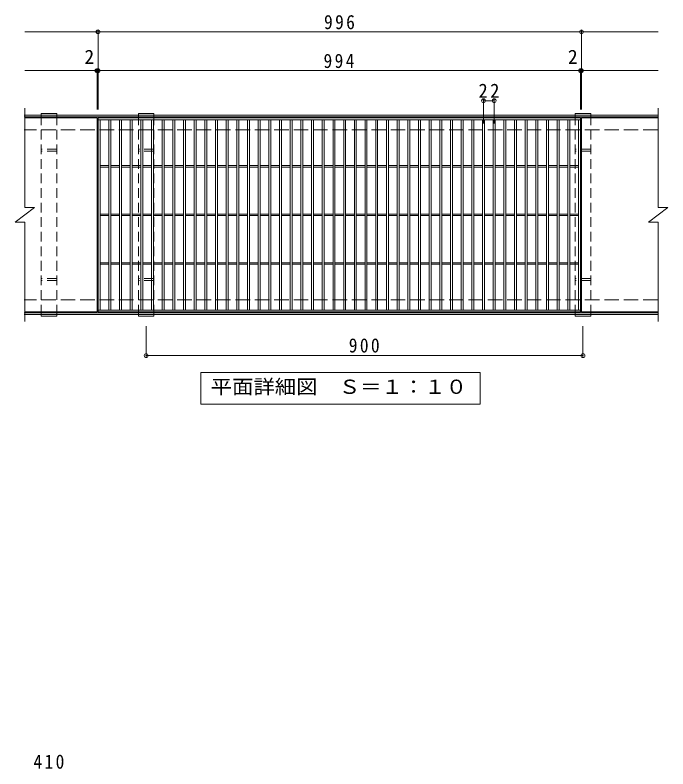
# Model space of a CAD drawing. Units: millimetres on the paper, enlarged 2 times, with parts at other scales. Extents: x -377 to 450, y -387 to 341.
# Drawn here: x -126.9 to 142.1, y 30.8 to 341.4 of the extents above; entities that cross this region are included whole.
import ezdxf
from ezdxf.enums import TextEntityAlignment as Align

# ---------------------------------------------------------------- set-up
doc = ezdxf.new("R2010")
doc.units = ezdxf.units.MM
doc.header["$LTSCALE"] = 2
doc.header["$PDMODE"] = 32
doc.header["$PDSIZE"] = 1.6
doc.linetypes.add('DASHED2', pattern=[3, 2, -1])
doc.linetypes.add('DASHED3', pattern=[4, 3, -1])
for name, color, linetype, lineweight in [('C-1', 2, 'Continuous', 9), ('C-2', 3, 'Continuous', 9), ('C-4', 7, 'Continuous', 9), ('C-5', 7, 'Continuous', 9), ('C-8', 3, 'DASHED2', 9), ('D-4', 7, 'Continuous', 9)]:
    doc.layers.add(name, color=color, linetype=linetype, lineweight=lineweight)
doc.styles.add('ＭＳ ゴシック', font='')
doc.styles.get('ＭＳ ゴシック').set_extended_font_data('MS Gothic')

msp = doc.modelspace()

# ---------------------------------------------------------------- linework, layer by layer
at = {"layer": 'C-1'}
for p, q in [((137.942, 300.076), (-123.058, 300.076)), ((137.942, 299.476), (-123.058, 299.476)), ((137.942, 218.676), (-123.058, 218.676)), ((137.942, 218.076), (-123.058, 218.076))]:
    msp.add_line(p, q, dxfattribs=at)
at = {"layer": 'C-1', "linetype": 'DASHED3'}
for p, q in [((137.942, 294.076), (-123.058, 294.076)), ((137.942, 224.076), (-123.058, 224.076))]:
    msp.add_line(p, q, dxfattribs=at)
at = {"layer": 'C-2'}
for p, q in [((-122.858, 303.076), (-122.858, 262.076)), ((138.142, 303.076), (138.142, 262.076)), ((-93.058, 299.076), (-122.858, 299.076)), ((-93.058, 299.076), (-93.058, 219.076)), ((-92.658, 299.076), (106.142, 299.076)), ((-92.658, 219.076), (-92.658, 299.076)), ((-92.658, 298.276), (106.142, 298.276)), ((-91.858, 219.876), (-91.858, 298.276)), ((-88.258, 219.876), (-88.258, 298.276)), ((-87.458, 219.876), (-87.458, 298.276)), ((-83.858, 219.876), (-83.858, 298.276)), ((-83.058, 219.876), (-83.058, 298.276)), ((-79.458, 219.876), (-79.458, 298.276)), ((-78.658, 219.876), (-78.658, 298.276)), ((-75.058, 219.876), (-75.058, 298.276)), ((-74.258, 219.876), (-74.258, 298.276)), ((-70.658, 219.876), (-70.658, 298.276)), ((-69.858, 219.876), (-69.858, 298.276)), ((-66.258, 219.876), (-66.258, 298.276)), ((-65.458, 219.876), (-65.458, 298.276)), ((-61.858, 219.876), (-61.858, 298.276)), ((-61.058, 219.876), (-61.058, 298.276)), ((-57.458, 219.876), (-57.458, 298.276)), ((-56.658, 219.876), (-56.658, 298.276)), ((-53.058, 219.876), (-53.058, 298.276)), ((-52.258, 219.876), (-52.258, 298.276)), ((-48.658, 219.876), (-48.658, 298.276)), ((-47.858, 219.876), (-47.858, 298.276)), ((-44.258, 219.876), (-44.258, 298.276)), ((-43.458, 219.876), (-43.458, 298.276)), ((-39.858, 219.876), (-39.858, 298.276)), ((-39.058, 219.876), (-39.058, 298.276)), ((-35.458, 219.876), (-35.458, 298.276)), ((-34.658, 219.876), (-34.658, 298.276)), ((-31.058, 219.876), (-31.058, 298.276)), ((-30.258, 219.876), (-30.258, 298.276)), ((-26.658, 219.876), (-26.658, 298.276)), ((-25.858, 219.876), (-25.858, 298.276)), ((-22.258, 219.876), (-22.258, 298.276)), ((-21.458, 219.876), (-21.458, 298.276)), ((-17.858, 219.876), (-17.858, 298.276)), ((-17.058, 219.876), (-17.058, 298.276)), ((-13.458, 219.876), (-13.458, 298.276)), ((-12.658, 219.876), (-12.658, 298.276)), ((-9.058, 219.876), (-9.058, 298.276)), ((-8.258, 219.876), (-8.258, 298.276)), ((-4.658, 219.876), (-4.658, 298.276)), ((-3.858, 219.876), (-3.858, 298.276)), ((-0.258, 219.876), (-0.258, 298.276)), ((0.542, 219.876), (0.542, 298.276)), ((4.142, 219.876), (4.142, 298.276)), ((4.942, 219.876), (4.942, 298.276)), ((8.542, 219.876), (8.542, 298.276)), ((9.342, 219.876), (9.342, 298.276)), ((12.942, 219.876), (12.942, 298.276)), ((13.742, 219.876), (13.742, 298.276)), ((17.342, 219.876), (17.342, 298.276)), ((18.142, 219.876), (18.142, 298.276)), ((21.742, 219.876), (21.742, 298.276)), ((22.542, 219.876), (22.542, 298.276)), ((26.142, 219.876), (26.142, 298.276)), ((26.942, 219.876), (26.942, 298.276)), ((30.542, 219.876), (30.542, 298.276)), ((31.342, 219.876), (31.342, 298.276)), ((34.942, 219.876), (34.942, 298.276)), ((35.742, 219.876), (35.742, 298.276)), ((39.342, 219.876), (39.342, 298.276)), ((40.142, 219.876), (40.142, 298.276)), ((43.742, 219.876), (43.742, 298.276)), ((44.542, 219.876), (44.542, 298.276)), ((48.142, 219.876), (48.142, 298.276)), ((48.942, 219.876), (48.942, 298.276)), ((52.542, 219.876), (52.542, 298.276)), ((53.342, 219.876), (53.342, 298.276)), ((56.942, 219.876), (56.942, 298.276)), ((57.742, 219.876), (57.742, 298.276)), ((61.342, 219.876), (61.342, 298.276)), ((62.142, 219.876), (62.142, 298.276)), ((65.742, 219.876), (65.742, 298.276)), ((66.542, 219.876), (66.542, 298.276)), ((70.142, 219.876), (70.142, 298.276)), ((70.942, 219.876), (70.942, 298.276)), ((74.542, 219.876), (74.542, 298.276)), ((75.342, 219.876), (75.342, 298.276)), ((78.942, 219.876), (78.942, 298.276)), ((79.742, 219.876), (79.742, 298.276)), ((83.342, 219.876), (83.342, 298.276)), ((84.142, 219.876), (84.142, 298.276)), ((87.742, 219.876), (87.742, 298.276)), ((88.542, 219.876), (88.542, 298.276)), ((92.142, 219.876), (92.142, 298.276)), ((92.942, 219.876), (92.942, 298.276)), ((96.542, 219.876), (96.542, 298.276)), ((97.342, 219.876), (97.342, 298.276)), ((100.942, 219.876), (100.942, 298.276)), ((101.742, 219.876), (101.742, 298.276)), ((105.342, 219.876), (105.342, 298.276)), ((106.142, 299.076), (106.142, 219.076)), ((106.542, 299.076), (106.542, 219.076)), ((138.142, 299.076), (106.542, 299.076)), ((-91.858, 279.376), (-88.258, 279.376)), ((-91.858, 278.776), (-88.258, 278.776)), ((-87.458, 279.376), (-83.858, 279.376)), ((-87.458, 278.776), (-83.858, 278.776)), ((-83.058, 279.376), (-79.458, 279.376)), ((-83.058, 278.776), (-79.458, 278.776)), ((-78.658, 279.376), (-75.058, 279.376)), ((-78.658, 278.776), (-75.058, 278.776)), ((-74.258, 279.376), (-70.658, 279.376)), ((-74.258, 278.776), (-70.658, 278.776)), ((-69.858, 279.376), (-66.258, 279.376)), ((-69.858, 278.776), (-66.258, 278.776)), ((-65.458, 279.376), (-61.858, 279.376)), ((-65.458, 278.776), (-61.858, 278.776)), ((-61.058, 279.376), (-57.458, 279.376)), ((-61.058, 278.776), (-57.458, 278.776)), ((-56.658, 279.376), (-53.058, 279.376)), ((-56.658, 278.776), (-53.058, 278.776)), ((-52.258, 279.376), (-48.658, 279.376)), ((-52.258, 278.776), (-48.658, 278.776)), ((-47.858, 279.376), (-44.258, 279.376)), ((-47.858, 278.776), (-44.258, 278.776)), ((-43.458, 279.376), (-39.858, 279.376)), ((-43.458, 278.776), (-39.858, 278.776)), ((-39.058, 279.376), (-35.458, 279.376)), ((-39.058, 278.776), (-35.458, 278.776)), ((-34.658, 279.376), (-31.058, 279.376)), ((-34.658, 278.776), (-31.058, 278.776)), ((-30.258, 279.376), (-26.658, 279.376)), ((-30.258, 278.776), (-26.658, 278.776)), ((-25.858, 279.376), (-22.258, 279.376)), ((-25.858, 278.776), (-22.258, 278.776)), ((-21.458, 279.376), (-17.858, 279.376)), ((-21.458, 278.776), (-17.858, 278.776)), ((-17.058, 279.376), (-13.458, 279.376)), ((-17.058, 278.776), (-13.458, 278.776)), ((-12.658, 279.376), (-9.058, 279.376)), ((-12.658, 278.776), (-9.058, 278.776)), ((-8.258, 279.376), (-4.658, 279.376)), ((-8.258, 278.776), (-4.658, 278.776)), ((-3.858, 279.376), (-0.258, 279.376)), ((-3.858, 278.776), (-0.258, 278.776)), ((0.542, 279.376), (4.142, 279.376)), ((0.542, 278.776), (4.142, 278.776)), ((4.942, 279.376), (8.542, 279.376)), ((4.942, 278.776), (8.542, 278.776)), ((9.342, 279.376), (12.942, 279.376)), ((9.342, 278.776), (12.942, 278.776)), ((13.742, 279.376), (17.342, 279.376)), ((13.742, 278.776), (17.342, 278.776)), ((18.142, 279.376), (21.742, 279.376)), ((18.142, 278.776), (21.742, 278.776)), ((22.542, 279.376), (26.142, 279.376)), ((22.542, 278.776), (26.142, 278.776)), ((26.942, 279.376), (30.542, 279.376)), ((26.942, 278.776), (30.542, 278.776)), ((31.342, 279.376), (34.942, 279.376)), ((31.342, 278.776), (34.942, 278.776)), ((35.742, 279.376), (39.342, 279.376)), ((35.742, 278.776), (39.342, 278.776)), ((40.142, 279.376), (43.742, 279.376)), ((40.142, 278.776), (43.742, 278.776)), ((44.542, 279.376), (48.142, 279.376)), ((44.542, 278.776), (48.142, 278.776)), ((48.942, 279.376), (52.542, 279.376)), ((48.942, 278.776), (52.542, 278.776)), ((53.342, 279.376), (56.942, 279.376)), ((53.342, 278.776), (56.942, 278.776)), ((57.742, 279.376), (61.342, 279.376)), ((57.742, 278.776), (61.342, 278.776)), ((62.142, 279.376), (65.742, 279.376)), ((62.142, 278.776), (65.742, 278.776)), ((66.542, 279.376), (70.142, 279.376)), ((66.542, 278.776), (70.142, 278.776)), ((70.942, 279.376), (74.542, 279.376)), ((70.942, 278.776), (74.542, 278.776)), ((75.342, 279.376), (78.942, 279.376)), ((75.342, 278.776), (78.942, 278.776)), ((79.742, 279.376), (83.342, 279.376)), ((79.742, 278.776), (83.342, 278.776)), ((84.142, 279.376), (87.742, 279.376)), ((84.142, 278.776), (87.742, 278.776)), ((88.542, 279.376), (92.142, 279.376)), ((88.542, 278.776), (92.142, 278.776)), ((92.942, 279.376), (96.542, 279.376)), ((92.942, 278.776), (96.542, 278.776)), ((97.342, 279.376), (100.942, 279.376)), ((97.342, 278.776), (100.942, 278.776)), ((101.742, 279.376), (105.342, 279.376)), ((101.742, 278.776), (105.342, 278.776)), ((-126.858, 256.076), (-118.858, 262.076)), ((-122.858, 262.076), (-118.858, 262.076)), ((134.142, 256.076), (142.142, 262.076)), ((138.142, 262.076), (142.142, 262.076)), ((-91.858, 259.376), (-88.258, 259.376)), ((-91.858, 258.776), (-88.258, 258.776)), ((-87.458, 259.376), (-83.858, 259.376)), ((-87.458, 258.776), (-83.858, 258.776)), ((-83.058, 259.376), (-79.458, 259.376)), ((-83.058, 258.776), (-79.458, 258.776)), ((-78.658, 259.376), (-75.058, 259.376)), ((-78.658, 258.776), (-75.058, 258.776)), ((-74.258, 259.376), (-70.658, 259.376)), ((-74.258, 258.776), (-70.658, 258.776)), ((-69.858, 259.376), (-66.258, 259.376)), ((-69.858, 258.776), (-66.258, 258.776)), ((-65.458, 259.376), (-61.858, 259.376)), ((-65.458, 258.776), (-61.858, 258.776)), ((-61.058, 259.376), (-57.458, 259.376)), ((-61.058, 258.776), (-57.458, 258.776)), ((-56.658, 259.376), (-53.058, 259.376)), ((-56.658, 258.776), (-53.058, 258.776)), ((-52.258, 259.376), (-48.658, 259.376)), ((-52.258, 258.776), (-48.658, 258.776)), ((-47.858, 259.376), (-44.258, 259.376)), ((-47.858, 258.776), (-44.258, 258.776)), ((-43.458, 259.376), (-39.858, 259.376)), ((-43.458, 258.776), (-39.858, 258.776)), ((-39.058, 259.376), (-35.458, 259.376)), ((-39.058, 258.776), (-35.458, 258.776)), ((-34.658, 259.376), (-31.058, 259.376)), ((-34.658, 258.776), (-31.058, 258.776)), ((-30.258, 259.376), (-26.658, 259.376)), ((-30.258, 258.776), (-26.658, 258.776)), ((-25.858, 259.376), (-22.258, 259.376)), ((-25.858, 258.776), (-22.258, 258.776)), ((-21.458, 259.376), (-17.858, 259.376)), ((-21.458, 258.776), (-17.858, 258.776)), ((-17.058, 259.376), (-13.458, 259.376)), ((-17.058, 258.776), (-13.458, 258.776)), ((-12.658, 259.376), (-9.058, 259.376)), ((-12.658, 258.776), (-9.058, 258.776)), ((-8.258, 259.376), (-4.658, 259.376)), ((-8.258, 258.776), (-4.658, 258.776)), ((-3.858, 259.376), (-0.258, 259.376)), ((-3.858, 258.776), (-0.258, 258.776)), ((0.542, 259.376), (4.142, 259.376)), ((0.542, 258.776), (4.142, 258.776)), ((4.942, 259.376), (8.542, 259.376)), ((4.942, 258.776), (8.542, 258.776)), ((9.342, 259.376), (12.942, 259.376)), ((9.342, 258.776), (12.942, 258.776)), ((13.742, 259.376), (17.342, 259.376)), ((13.742, 258.776), (17.342, 258.776)), ((18.142, 259.376), (21.742, 259.376)), ((18.142, 258.776), (21.742, 258.776)), ((22.542, 259.376), (26.142, 259.376)), ((22.542, 258.776), (26.142, 258.776)), ((26.942, 259.376), (30.542, 259.376)), ((26.942, 258.776), (30.542, 258.776)), ((31.342, 259.376), (34.942, 259.376)), ((31.342, 258.776), (34.942, 258.776)), ((35.742, 259.376), (39.342, 259.376)), ((35.742, 258.776), (39.342, 258.776)), ((40.142, 259.376), (43.742, 259.376)), ((40.142, 258.776), (43.742, 258.776)), ((44.542, 259.376), (48.142, 259.376)), ((44.542, 258.776), (48.142, 258.776)), ((48.942, 259.376), (52.542, 259.376)), ((48.942, 258.776), (52.542, 258.776)), ((53.342, 259.376), (56.942, 259.376)), ((53.342, 258.776), (56.942, 258.776)), ((57.742, 259.376), (61.342, 259.376)), ((57.742, 258.776), (61.342, 258.776)), ((62.142, 259.376), (65.742, 259.376)), ((62.142, 258.776), (65.742, 258.776)), ((66.542, 259.376), (70.142, 259.376)), ((66.542, 258.776), (70.142, 258.776)), ((70.942, 259.376), (74.542, 259.376)), ((70.942, 258.776), (74.542, 258.776)), ((75.342, 259.376), (78.942, 259.376)), ((75.342, 258.776), (78.942, 258.776)), ((79.742, 259.376), (83.342, 259.376)), ((79.742, 258.776), (83.342, 258.776)), ((84.142, 259.376), (87.742, 259.376)), ((84.142, 258.776), (87.742, 258.776)), ((88.542, 259.376), (92.142, 259.376)), ((88.542, 258.776), (92.142, 258.776)), ((92.942, 259.376), (96.542, 259.376)), ((92.942, 258.776), (96.542, 258.776)), ((97.342, 259.376), (100.942, 259.376)), ((97.342, 258.776), (100.942, 258.776)), ((101.742, 259.376), (105.342, 259.376)), ((101.742, 258.776), (105.342, 258.776)), ((-126.858, 256.076), (-122.858, 256.076)), ((-122.858, 256.076), (-122.858, 215.076)), ((134.142, 256.076), (138.142, 256.076)), ((138.142, 256.076), (138.142, 215.076)), ((-91.858, 239.376), (-88.258, 239.376)), ((-87.458, 239.376), (-83.858, 239.376)), ((-83.058, 239.376), (-79.458, 239.376)), ((-78.658, 239.376), (-75.058, 239.376)), ((-74.258, 239.376), (-70.658, 239.376)), ((-69.858, 239.376), (-66.258, 239.376)), ((-65.458, 239.376), (-61.858, 239.376)), ((-61.058, 239.376), (-57.458, 239.376)), ((-56.658, 239.376), (-53.058, 239.376)), ((-52.258, 239.376), (-48.658, 239.376)), ((-47.858, 239.376), (-44.258, 239.376)), ((-43.458, 239.376), (-39.858, 239.376)), ((-39.058, 239.376), (-35.458, 239.376)), ((-34.658, 239.376), (-31.058, 239.376)), ((-30.258, 239.376), (-26.658, 239.376)), ((-25.858, 239.376), (-22.258, 239.376)), ((-21.458, 239.376), (-17.858, 239.376)), ((-17.058, 239.376), (-13.458, 239.376)), ((-12.658, 239.376), (-9.058, 239.376)), ((-8.258, 239.376), (-4.658, 239.376)), ((-3.858, 239.376), (-0.258, 239.376)), ((0.542, 239.376), (4.142, 239.376)), ((4.942, 239.376), (8.542, 239.376)), ((9.342, 239.376), (12.942, 239.376)), ((13.742, 239.376), (17.342, 239.376)), ((18.142, 239.376), (21.742, 239.376)), ((22.542, 239.376), (26.142, 239.376)), ((26.942, 239.376), (30.542, 239.376)), ((31.342, 239.376), (34.942, 239.376)), ((35.742, 239.376), (39.342, 239.376)), ((40.142, 239.376), (43.742, 239.376)), ((44.542, 239.376), (48.142, 239.376)), ((48.942, 239.376), (52.542, 239.376)), ((53.342, 239.376), (56.942, 239.376)), ((57.742, 239.376), (61.342, 239.376)), ((62.142, 239.376), (65.742, 239.376)), ((66.542, 239.376), (70.142, 239.376)), ((70.942, 239.376), (74.542, 239.376)), ((75.342, 239.376), (78.942, 239.376)), ((79.742, 239.376), (83.342, 239.376)), ((84.142, 239.376), (87.742, 239.376)), ((88.542, 239.376), (92.142, 239.376)), ((92.942, 239.376), (96.542, 239.376)), ((97.342, 239.376), (100.942, 239.376)), ((101.742, 239.376), (105.342, 239.376)), ((-91.858, 238.776), (-88.258, 238.776)), ((-87.458, 238.776), (-83.858, 238.776)), ((-83.058, 238.776), (-79.458, 238.776)), ((-78.658, 238.776), (-75.058, 238.776)), ((-74.258, 238.776), (-70.658, 238.776)), ((-69.858, 238.776), (-66.258, 238.776)), ((-65.458, 238.776), (-61.858, 238.776)), ((-61.058, 238.776), (-57.458, 238.776)), ((-56.658, 238.776), (-53.058, 238.776)), ((-52.258, 238.776), (-48.658, 238.776)), ((-47.858, 238.776), (-44.258, 238.776)), ((-43.458, 238.776), (-39.858, 238.776)), ((-39.058, 238.776), (-35.458, 238.776)), ((-34.658, 238.776), (-31.058, 238.776)), ((-30.258, 238.776), (-26.658, 238.776)), ((-25.858, 238.776), (-22.258, 238.776)), ((-21.458, 238.776), (-17.858, 238.776)), ((-17.058, 238.776), (-13.458, 238.776)), ((-12.658, 238.776), (-9.058, 238.776)), ((-8.258, 238.776), (-4.658, 238.776)), ((-3.858, 238.776), (-0.258, 238.776)), ((0.542, 238.776), (4.142, 238.776)), ((4.942, 238.776), (8.542, 238.776)), ((9.342, 238.776), (12.942, 238.776)), ((13.742, 238.776), (17.342, 238.776)), ((18.142, 238.776), (21.742, 238.776)), ((22.542, 238.776), (26.142, 238.776)), ((26.942, 238.776), (30.542, 238.776)), ((31.342, 238.776), (34.942, 238.776)), ((35.742, 238.776), (39.342, 238.776)), ((40.142, 238.776), (43.742, 238.776)), ((44.542, 238.776), (48.142, 238.776)), ((48.942, 238.776), (52.542, 238.776)), ((53.342, 238.776), (56.942, 238.776)), ((57.742, 238.776), (61.342, 238.776)), ((62.142, 238.776), (65.742, 238.776)), ((66.542, 238.776), (70.142, 238.776)), ((70.942, 238.776), (74.542, 238.776)), ((75.342, 238.776), (78.942, 238.776)), ((79.742, 238.776), (83.342, 238.776)), ((84.142, 238.776), (87.742, 238.776)), ((88.542, 238.776), (92.142, 238.776)), ((92.942, 238.776), (96.542, 238.776)), ((97.342, 238.776), (100.942, 238.776)), ((101.742, 238.776), (105.342, 238.776)), ((-93.058, 219.076), (-122.858, 219.076)), ((106.142, 219.876), (-92.658, 219.876)), ((106.142, 219.076), (-92.658, 219.076)), ((138.142, 219.076), (106.542, 219.076))]:
    msp.add_line(p, q, dxfattribs=at)
at = {"layer": 'C-4'}
for p, q in [((-122.858, 334.476), (138.142, 334.476)), ((-92.658, 302.476), (-92.658, 335.076)), ((106.542, 302.476), (106.542, 335.076)), ((-122.858, 318.476), (138.142, 318.476)), ((-93.058, 302.476), (-93.058, 319.076)), ((106.142, 302.476), (106.142, 319.076)), ((66.142, 306.676), (66.142, 296.759)), ((66.142, 306.076), (70.542, 306.076)), ((70.542, 306.676), (70.542, 296.759)), ((-72.858, 200.476), (-72.858, 213.276)), ((107.142, 200.476), (107.142, 213.276)), ((-72.858, 201.076), (107.142, 201.076))]:
    msp.add_line(p, q, dxfattribs=at)
for p in [(-92.658, 334.476), (106.542, 334.476), (-93.058, 318.476), (-92.658, 318.476), (106.142, 318.476), (106.542, 318.476), (66.142, 306.076), (70.542, 306.076), (-72.858, 201.076), (107.142, 201.076)]:
    msp.add_point(p, dxfattribs=at)
at = {"layer": 'C-5'}
msp.add_lwpolyline([(-50.258, 181.076), (-50.258, 194.076), (64.742, 194.076), (64.742, 181.076)], close=True, dxfattribs=at)
at = {"layer": 'C-8', "linetype": 'Continuous'}
for p, q in [((-109.658, 300.876), (-116.058, 300.876)), ((-116.058, 300.876), (-116.058, 300.076)), ((-109.658, 300.876), (-109.658, 300.076)), ((-69.658, 300.876), (-76.058, 300.876)), ((-76.058, 300.876), (-76.058, 300.076)), ((-69.658, 300.876), (-69.658, 300.076)), ((110.342, 300.876), (103.942, 300.876)), ((103.942, 300.876), (103.942, 300.076)), ((110.342, 300.876), (110.342, 300.076)), ((-116.058, 217.276), (-116.058, 218.076)), ((-109.658, 217.276), (-109.658, 218.076)), ((-76.058, 217.276), (-76.058, 218.076)), ((-69.658, 217.276), (-69.658, 218.076)), ((103.942, 217.276), (103.942, 218.076)), ((110.342, 217.276), (110.342, 218.076)), ((-109.658, 217.276), (-116.058, 217.276)), ((-69.658, 217.276), (-76.058, 217.276)), ((110.342, 217.276), (103.942, 217.276))]:
    msp.add_line(p, q, dxfattribs=at)
at = {"layer": 'C-8'}
for p, q in [((-109.658, 300.076), (-116.058, 300.076)), ((-116.058, 218.076), (-116.058, 300.076)), ((-109.658, 218.076), (-109.658, 300.076)), ((-69.658, 300.076), (-76.058, 300.076)), ((-76.058, 218.076), (-76.058, 300.076)), ((-69.658, 218.076), (-69.658, 300.076)), ((110.342, 300.076), (103.942, 300.076)), ((103.942, 218.076), (103.942, 300.076)), ((110.342, 218.076), (110.342, 300.076)), ((-109.658, 286.076), (-116.058, 286.076)), ((-69.658, 286.076), (-76.058, 286.076)), ((110.342, 286.076), (103.942, 286.076)), ((-109.658, 285.276), (-116.058, 285.276)), ((-69.658, 285.276), (-76.058, 285.276)), ((110.342, 285.276), (103.942, 285.276)), ((-109.658, 232.876), (-116.058, 232.876)), ((-109.658, 232.076), (-116.058, 232.076)), ((-69.658, 232.876), (-76.058, 232.876)), ((-69.658, 232.076), (-76.058, 232.076)), ((110.342, 232.876), (103.942, 232.876)), ((110.342, 232.076), (103.942, 232.076)), ((-109.658, 218.076), (-116.058, 218.076)), ((-69.658, 218.076), (-76.058, 218.076)), ((110.342, 218.076), (103.942, 218.076))]:
    msp.add_line(p, q, dxfattribs=at)

# ---------------------------------------------------------------- texts
at = {"layer": 'C-4', "color": 2, "style": 'ＭＳ ゴシック'}
for p in [(-98.25, 319.476), (100.95, 319.476)]:
    msp.add_text('2', height=5.865, dxfattribs=at).set_placement(p, align=Align.BOTTOM_LEFT)
at = {"layer": 'C-4', "color": 2, "char_height": 5.865, "attachment_point": 7, "style": 'ＭＳ ゴシック'}
for s, insert in [('\\T1.27;\\W0.9;996', (0.442, 335.476)), ('\\T1.27;\\W0.9;994', (0.242, 319.476)), ('\\T1.27;\\W0.95;22', (64.092, 307.276)), ('\\T1.27;\\W0.9;900', (10.642, 202.276))]:
    msp.add_mtext(s, dxfattribs=dict(at, insert=insert))
at = {"layer": 'C-5', "color": 2, "style": 'ＭＳ ゴシック', "width": 1.1}
msp.add_text('平面詳細図\u3000Ｓ＝１：１０', height=5.865, dxfattribs=at).set_placement((-46.258, 183.576), align=Align.BOTTOM_LEFT)
at = {"layer": 'D-4', "color": 2, "insert": (-119.278, 30.841), "char_height": 5.865, "attachment_point": 7, "style": 'ＭＳ ゴシック'}
msp.add_mtext('\\T1.27;\\W0.9;410', dxfattribs=at)

doc.saveas('drawing.dxf')
